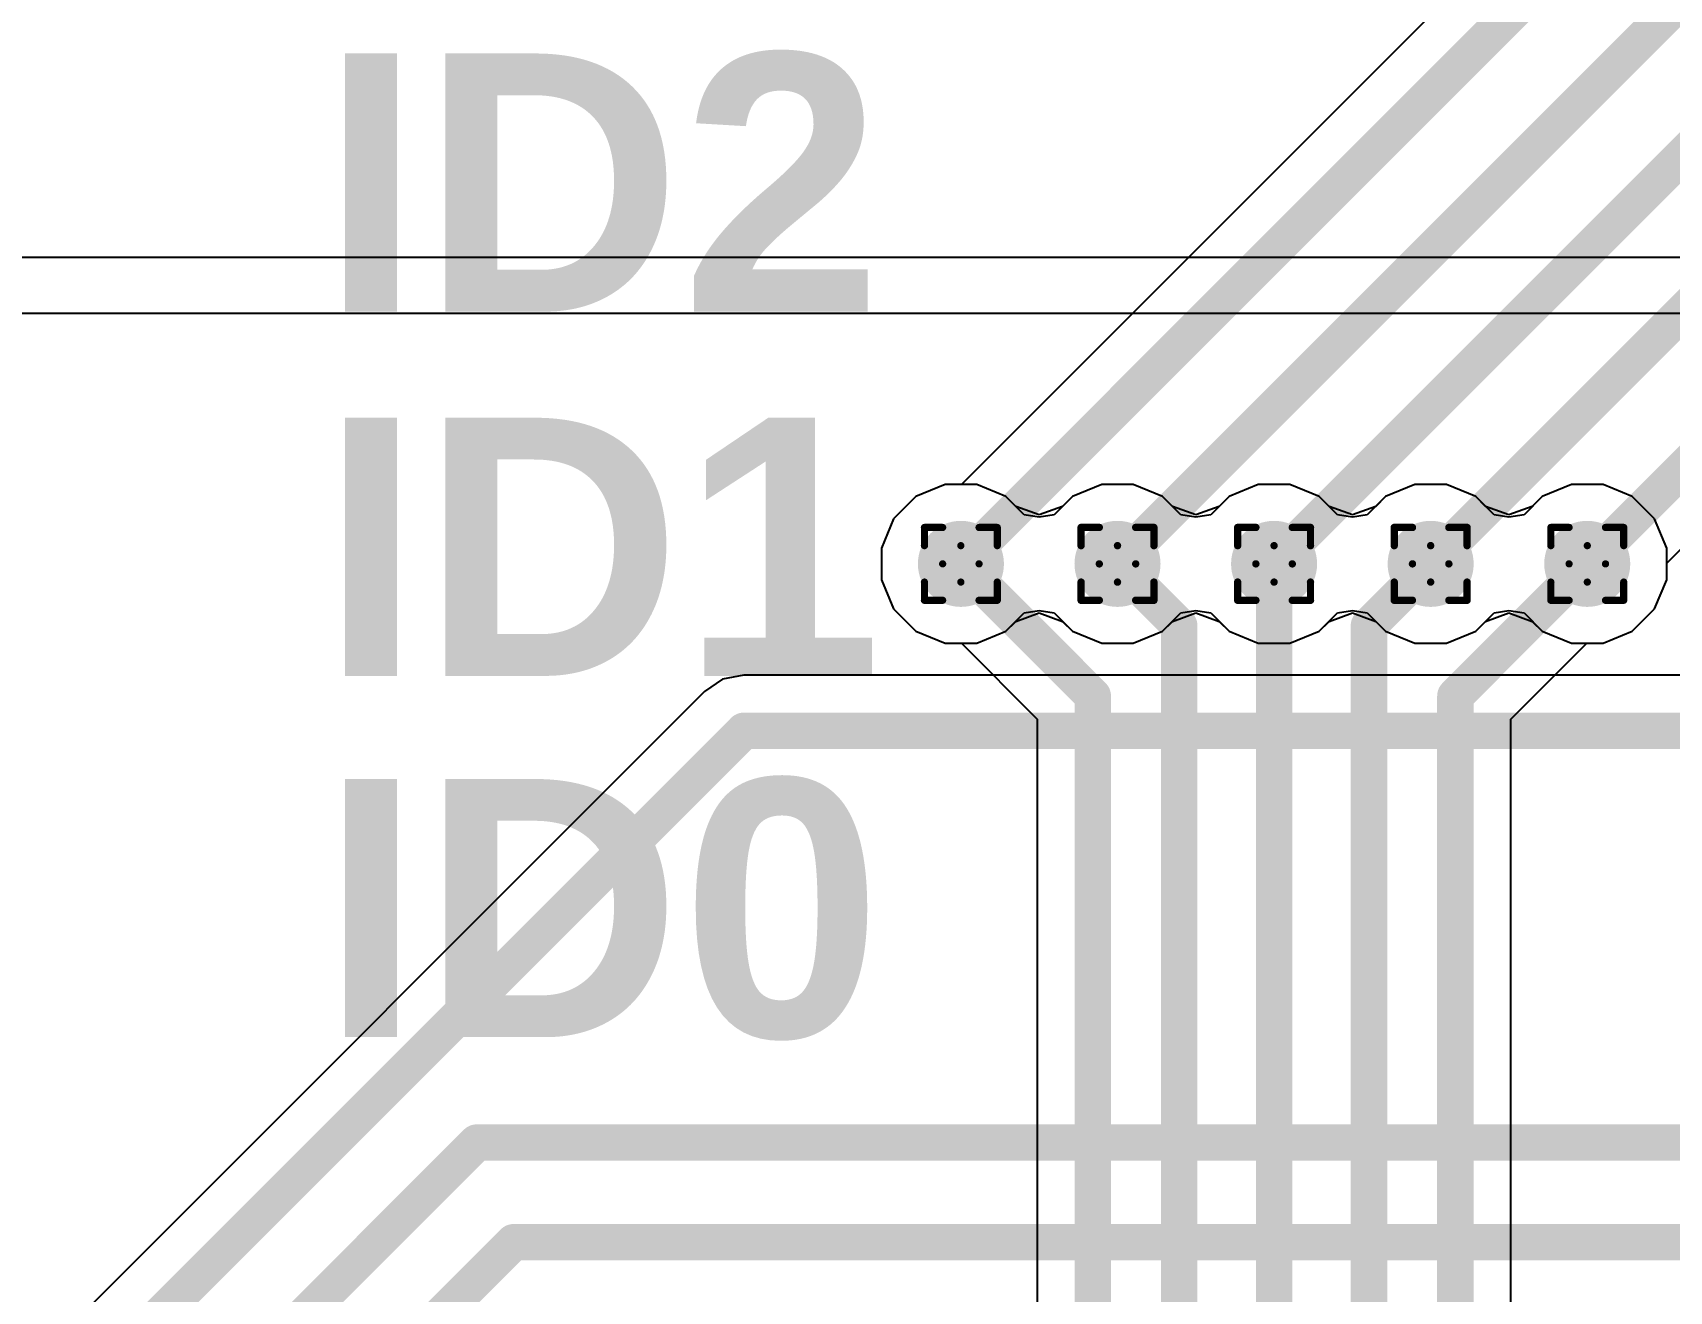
# Model space of a CAD drawing. Header units: inches. Extents: x -11 to 5379, y 0 to 5429.
# Drawn here: x 116.88 to 128.29, y 75.9 to 84.68 of the extents above; entities that cross this region are included whole.
import ezdxf

# ---------------------------------------------------------------- set-up
doc = ezdxf.new("R2010")
doc.units = ezdxf.units.IN
for name, color, linetype in [('Bottom Layer', 5, 'Continuous'), ('Drill Drawing', 1, 'Continuous'), ('GND', 16, 'Continuous'), ('PWR', 76, 'Continuous'), ('Top Layer', 1, 'Continuous'), ('Top Overlay', 2, 'Continuous'), ('Via Holes', 16, 'Continuous')]:
    doc.layers.add(name, color=color, linetype=linetype)
doc.styles.add('Arial_Bold', font='', dxfattribs={"height": 0.2})
doc.styles.get('Arial_Bold').set_extended_font_data('Arial', bold=True)

msp = doc.modelspace()

# ---------------------------------------------------------------- hatches: boundary and pattern name
at = {"layer": 'Bottom Layer'}
h = msp.add_hatch(color=5, dxfattribs=at)
edge = h.paths.add_edge_path()
edge.add_arc((123.35, 80.973), 0.3, 0, 360)
h = msp.add_hatch(color=5, dxfattribs=at)
edge = h.paths.add_edge_path()
edge.add_arc((124.442, 80.973), 0.3, 0, 360)
h = msp.add_hatch(color=5, dxfattribs=at)
edge = h.paths.add_edge_path()
edge.add_arc((125.534, 80.973), 0.3, 0, 360)
h = msp.add_hatch(color=5, dxfattribs=at)
edge = h.paths.add_edge_path()
edge.add_arc((126.626, 80.973), 0.3, 0, 360)
h = msp.add_hatch(color=5, dxfattribs=at)
edge = h.paths.add_edge_path()
edge.add_arc((127.718, 80.973), 0.3, 0, 360)
at = {"layer": 'GND'}
h = msp.add_hatch(color=16, dxfattribs=at)
edge = h.paths.add_edge_path()
edge.add_arc((123.35, 80.973), 0.3, 0, 360)
h = msp.add_hatch(color=16, dxfattribs=at)
edge = h.paths.add_edge_path()
edge.add_arc((124.442, 80.973), 0.3, 0, 360)
h = msp.add_hatch(color=16, dxfattribs=at)
edge = h.paths.add_edge_path()
edge.add_arc((125.534, 80.973), 0.3, 0, 360)
h = msp.add_hatch(color=16, dxfattribs=at)
edge = h.paths.add_edge_path()
edge.add_arc((126.626, 80.973), 0.3, 0, 360)
h = msp.add_hatch(color=16, dxfattribs=at)
edge = h.paths.add_edge_path()
edge.add_arc((127.718, 80.973), 0.3, 0, 360)
at = {"layer": 'PWR'}
h = msp.add_hatch(color=76, dxfattribs=at)
edge = h.paths.add_edge_path()
edge.add_arc((123.35, 80.973), 0.3, 0, 360)
h = msp.add_hatch(color=76, dxfattribs=at)
edge = h.paths.add_edge_path()
edge.add_arc((124.442, 80.973), 0.3, 0, 360)
h = msp.add_hatch(color=76, dxfattribs=at)
edge = h.paths.add_edge_path()
edge.add_arc((125.534, 80.973), 0.3, 0, 360)
h = msp.add_hatch(color=76, dxfattribs=at)
edge = h.paths.add_edge_path()
edge.add_arc((126.626, 80.973), 0.3, 0, 360)
h = msp.add_hatch(color=76, dxfattribs=at)
edge = h.paths.add_edge_path()
edge.add_arc((127.718, 80.973), 0.3, 0, 360)
at = {"layer": 'Top Layer'}
h = msp.add_hatch(color=1, dxfattribs=at)
edge = h.paths.add_edge_path()
edge.add_arc((123.35, 80.973), 0.3, 0, 360)
h = msp.add_hatch(color=1, dxfattribs=at)
edge = h.paths.add_edge_path()
edge.add_arc((124.442, 80.973), 0.3, 0, 360)
h = msp.add_hatch(color=1, dxfattribs=at)
edge = h.paths.add_edge_path()
edge.add_arc((125.534, 80.973), 0.3, 0, 360)
h = msp.add_hatch(color=1, dxfattribs=at)
edge = h.paths.add_edge_path()
edge.add_arc((126.626, 80.973), 0.3, 0, 360)
h = msp.add_hatch(color=1, dxfattribs=at)
edge = h.paths.add_edge_path()
edge.add_arc((127.718, 80.973), 0.3, 0, 360)
at = {"layer": 'Via Holes'}
h = msp.add_hatch(color=7, dxfattribs=at)
edge = h.paths.add_edge_path()
edge.add_arc((123.35, 80.973), 0.15, 0, 360)
h = msp.add_hatch(color=7, dxfattribs=at)
edge = h.paths.add_edge_path()
edge.add_arc((124.442, 80.973), 0.15, 0, 360)
h = msp.add_hatch(color=7, dxfattribs=at)
edge = h.paths.add_edge_path()
edge.add_arc((125.534, 80.973), 0.15, 0, 360)
h = msp.add_hatch(color=7, dxfattribs=at)
edge = h.paths.add_edge_path()
edge.add_arc((126.626, 80.973), 0.15, 0, 360)
h = msp.add_hatch(color=7, dxfattribs=at)
edge = h.paths.add_edge_path()
edge.add_arc((127.718, 80.973), 0.15, 0, 360)

# ---------------------------------------------------------------- linework, layer by layer
at = {"layer": 'Bottom Layer'}
for p, q in [((127.65, 85.822), (123.354, 81.527)), ((128.272, 80.977), (130.193, 82.898)), ((123.239, 81.527), (123.036, 81.442)), ((123.354, 81.527), (123.239, 81.527)), ((123.036, 81.442), (122.88, 81.286)), ((122.88, 81.286), (122.796, 81.083)), ((122.796, 81.083), (122.796, 80.862)), ((128.272, 80.862), (128.272, 80.977)), ((122.796, 80.862), (122.88, 80.659)), ((128.188, 80.659), (128.272, 80.862)), ((122.88, 80.659), (123.036, 80.503)), ((123.663, 80.503), (123.791, 80.631)), ((123.791, 80.631), (123.896, 80.647)), ((123.896, 80.647), (124, 80.631)), ((124, 80.631), (124.128, 80.503)), ((124.756, 80.503), (124.883, 80.631)), ((124.883, 80.631), (124.988, 80.647)), ((124.988, 80.647), (125.092, 80.631)), ((125.092, 80.631), (125.22, 80.503)), ((125.848, 80.503), (125.976, 80.631)), ((125.976, 80.631), (126.08, 80.647)), ((126.08, 80.647), (126.184, 80.631)), ((126.184, 80.631), (126.312, 80.503)), ((126.94, 80.503), (127.068, 80.631)), ((127.068, 80.631), (127.172, 80.647)), ((127.172, 80.647), (127.277, 80.631)), ((127.277, 80.631), (127.404, 80.503)), ((128.032, 80.503), (128.188, 80.659)), ((123.036, 80.503), (123.239, 80.419)), ((123.46, 80.419), (123.663, 80.503)), ((124.128, 80.503), (124.332, 80.419)), ((124.552, 80.419), (124.756, 80.503)), ((125.22, 80.503), (125.424, 80.419)), ((125.644, 80.419), (125.848, 80.503)), ((126.312, 80.503), (126.516, 80.419)), ((126.736, 80.419), (126.94, 80.503)), ((127.404, 80.503), (127.608, 80.419)), ((127.828, 80.419), (128.032, 80.503)), ((123.239, 80.419), (123.46, 80.419)), ((124.332, 80.419), (124.552, 80.419)), ((125.424, 80.419), (125.644, 80.419)), ((126.516, 80.419), (126.736, 80.419)), ((127.608, 80.419), (127.828, 80.419)), ((121.688, 80.168), (121.562, 80.084)), ((121.837, 80.198), (121.688, 80.168)), ((133.884, 80.198), (121.837, 80.198)), ((121.562, 80.084), (115.846, 74.368))]:
    msp.add_line(p, q, dxfattribs=at)
for points in [[(123.35, 80.973, 0.254, 0.254, 0), (127.924, 85.547, 0.254, 0.254, 0)], [(124.442, 80.973, 0.254, 0.254, 0), (128.483, 85.014, 0.254, 0.254, 0)], [(125.534, 80.973, 0.254, 0.254, 0), (128.966, 84.404, 0.254, 0.254, 0)], [(126.626, 80.973, 0.254, 0.254, 0), (129.499, 83.845, 0.254, 0.254, 0)], [(127.718, 80.973, 0.254, 0.254, 0), (130.032, 83.287, 0.254, 0.254, 0)], [(104.843, 62.816, 0.254, 0.254, 0), (121.837, 79.809, 0.254, 0.254, 0)], [(121.837, 79.809, 0.254, 0.254, 0), (145.375, 79.809, 0.254, 0.254, 0)], [(105.499, 62.464, 0.254, 0.254, 0), (119.974, 76.938, 0.254, 0.254, 0)], [(119.974, 76.938, 0.254, 0.254, 0), (140.398, 76.938, 0.254, 0.254, 0)], [(106.129, 62.142, 0.254, 0.254, 0), (120.23, 76.243, 0.254, 0.254, 0)], [(120.23, 76.243, 0.254, 0.254, 0), (140.72, 76.243, 0.254, 0.254, 0)]]:
    msp.add_lwpolyline(points, format="xyseb", dxfattribs=at)
for points in [[(123.286, 80.973, 0.127, 0.127, 1), (123.413, 80.973, 0.127, 0.127, 1)], [(124.378, 80.973, 0.127, 0.127, 1), (124.505, 80.973, 0.127, 0.127, 1)], [(125.47, 80.973, 0.127, 0.127, 1), (125.597, 80.973, 0.127, 0.127, 1)], [(126.563, 80.973, 0.127, 0.127, 1), (126.69, 80.973, 0.127, 0.127, 1)], [(127.655, 80.973, 0.127, 0.127, 1), (127.782, 80.973, 0.127, 0.127, 1)], [(121.773, 79.809, 0.127, 0.127, 1), (121.9, 79.809, 0.127, 0.127, 1)], [(121.773, 79.809, 0.127, 0.127, 1), (121.9, 79.809, 0.127, 0.127, 1)], [(119.91, 76.938, 0.127, 0.127, 1), (120.037, 76.938, 0.127, 0.127, 1)], [(119.91, 76.938, 0.127, 0.127, 1), (120.037, 76.938, 0.127, 0.127, 1)], [(120.167, 76.243, 0.127, 0.127, 1), (120.294, 76.243, 0.127, 0.127, 1)], [(120.167, 76.243, 0.127, 0.127, 1), (120.294, 76.243, 0.127, 0.127, 1)]]:
    msp.add_lwpolyline(points, format="xyseb", close=True, dxfattribs=at)
at = {"layer": 'Drill Drawing'}
for points in [[(123.096, 81.1, 0.0508, 0.0508, 0), (123.096, 81.227, 0.0508, 0.0508, 0)], [(123.096, 81.227, 0.0508, 0.0508, 0), (123.223, 81.227, 0.0508, 0.0508, 0)], [(123.223, 81.227, 0.0508, 0.0508, 0), (123.35, 81.1, 0.0508, 0.0508, 0)], [(123.35, 81.1, 0.0508, 0.0508, 0), (123.477, 81.227, 0.0508, 0.0508, 0)], [(123.477, 81.227, 0.0508, 0.0508, 0), (123.604, 81.227, 0.0508, 0.0508, 0)], [(123.604, 81.1, 0.0508, 0.0508, 0), (123.604, 81.227, 0.0508, 0.0508, 0)], [(124.188, 81.1, 0.0508, 0.0508, 0), (124.188, 81.227, 0.0508, 0.0508, 0)], [(124.188, 81.227, 0.0508, 0.0508, 0), (124.315, 81.227, 0.0508, 0.0508, 0)], [(124.315, 81.227, 0.0508, 0.0508, 0), (124.442, 81.1, 0.0508, 0.0508, 0)], [(124.442, 81.1, 0.0508, 0.0508, 0), (124.569, 81.227, 0.0508, 0.0508, 0)], [(124.569, 81.227, 0.0508, 0.0508, 0), (124.696, 81.227, 0.0508, 0.0508, 0)], [(124.696, 81.1, 0.0508, 0.0508, 0), (124.696, 81.227, 0.0508, 0.0508, 0)], [(125.28, 81.1, 0.0508, 0.0508, 0), (125.28, 81.227, 0.0508, 0.0508, 0)], [(125.28, 81.227, 0.0508, 0.0508, 0), (125.407, 81.227, 0.0508, 0.0508, 0)], [(125.407, 81.227, 0.0508, 0.0508, 0), (125.534, 81.1, 0.0508, 0.0508, 0)], [(125.534, 81.1, 0.0508, 0.0508, 0), (125.661, 81.227, 0.0508, 0.0508, 0)], [(125.661, 81.227, 0.0508, 0.0508, 0), (125.788, 81.227, 0.0508, 0.0508, 0)], [(125.788, 81.1, 0.0508, 0.0508, 0), (125.788, 81.227, 0.0508, 0.0508, 0)], [(126.372, 81.1, 0.0508, 0.0508, 0), (126.372, 81.227, 0.0508, 0.0508, 0)], [(126.372, 81.227, 0.0508, 0.0508, 0), (126.499, 81.227, 0.0508, 0.0508, 0)], [(126.499, 81.227, 0.0508, 0.0508, 0), (126.626, 81.1, 0.0508, 0.0508, 0)], [(126.626, 81.1, 0.0508, 0.0508, 0), (126.753, 81.227, 0.0508, 0.0508, 0)], [(126.753, 81.227, 0.0508, 0.0508, 0), (126.88, 81.227, 0.0508, 0.0508, 0)], [(126.88, 81.1, 0.0508, 0.0508, 0), (126.88, 81.227, 0.0508, 0.0508, 0)], [(127.464, 81.1, 0.0508, 0.0508, 0), (127.464, 81.227, 0.0508, 0.0508, 0)], [(127.464, 81.227, 0.0508, 0.0508, 0), (127.591, 81.227, 0.0508, 0.0508, 0)], [(127.591, 81.227, 0.0508, 0.0508, 0), (127.718, 81.1, 0.0508, 0.0508, 0)], [(127.718, 81.1, 0.0508, 0.0508, 0), (127.845, 81.227, 0.0508, 0.0508, 0)], [(127.845, 81.227, 0.0508, 0.0508, 0), (127.972, 81.227, 0.0508, 0.0508, 0)], [(127.972, 81.1, 0.0508, 0.0508, 0), (127.972, 81.227, 0.0508, 0.0508, 0)], [(123.096, 81.1, 0.0508, 0.0508, 0), (123.223, 80.973, 0.0508, 0.0508, 0)], [(123.477, 80.973, 0.0508, 0.0508, 0), (123.604, 81.1, 0.0508, 0.0508, 0)], [(124.188, 81.1, 0.0508, 0.0508, 0), (124.315, 80.973, 0.0508, 0.0508, 0)], [(124.569, 80.973, 0.0508, 0.0508, 0), (124.696, 81.1, 0.0508, 0.0508, 0)], [(125.28, 81.1, 0.0508, 0.0508, 0), (125.407, 80.973, 0.0508, 0.0508, 0)], [(125.661, 80.973, 0.0508, 0.0508, 0), (125.788, 81.1, 0.0508, 0.0508, 0)], [(126.372, 81.1, 0.0508, 0.0508, 0), (126.499, 80.973, 0.0508, 0.0508, 0)], [(126.753, 80.973, 0.0508, 0.0508, 0), (126.88, 81.1, 0.0508, 0.0508, 0)], [(127.464, 81.1, 0.0508, 0.0508, 0), (127.591, 80.973, 0.0508, 0.0508, 0)], [(127.845, 80.973, 0.0508, 0.0508, 0), (127.972, 81.1, 0.0508, 0.0508, 0)], [(123.096, 80.846, 0.0508, 0.0508, 0), (123.223, 80.973, 0.0508, 0.0508, 0)], [(123.477, 80.973, 0.0508, 0.0508, 0), (123.604, 80.846, 0.0508, 0.0508, 0)], [(124.188, 80.846, 0.0508, 0.0508, 0), (124.315, 80.973, 0.0508, 0.0508, 0)], [(124.569, 80.973, 0.0508, 0.0508, 0), (124.696, 80.846, 0.0508, 0.0508, 0)], [(125.28, 80.846, 0.0508, 0.0508, 0), (125.407, 80.973, 0.0508, 0.0508, 0)], [(125.661, 80.973, 0.0508, 0.0508, 0), (125.788, 80.846, 0.0508, 0.0508, 0)], [(126.372, 80.846, 0.0508, 0.0508, 0), (126.499, 80.973, 0.0508, 0.0508, 0)], [(126.753, 80.973, 0.0508, 0.0508, 0), (126.88, 80.846, 0.0508, 0.0508, 0)], [(127.464, 80.846, 0.0508, 0.0508, 0), (127.591, 80.973, 0.0508, 0.0508, 0)], [(127.845, 80.973, 0.0508, 0.0508, 0), (127.972, 80.846, 0.0508, 0.0508, 0)], [(123.096, 80.719, 0.0508, 0.0508, 0), (123.096, 80.846, 0.0508, 0.0508, 0)], [(123.223, 80.719, 0.0508, 0.0508, 0), (123.35, 80.846, 0.0508, 0.0508, 0)], [(123.35, 80.846, 0.0508, 0.0508, 0), (123.477, 80.719, 0.0508, 0.0508, 0)], [(123.604, 80.719, 0.0508, 0.0508, 0), (123.604, 80.846, 0.0508, 0.0508, 0)], [(124.188, 80.719, 0.0508, 0.0508, 0), (124.188, 80.846, 0.0508, 0.0508, 0)], [(124.315, 80.719, 0.0508, 0.0508, 0), (124.442, 80.846, 0.0508, 0.0508, 0)], [(124.442, 80.846, 0.0508, 0.0508, 0), (124.569, 80.719, 0.0508, 0.0508, 0)], [(124.696, 80.719, 0.0508, 0.0508, 0), (124.696, 80.846, 0.0508, 0.0508, 0)], [(125.28, 80.719, 0.0508, 0.0508, 0), (125.28, 80.846, 0.0508, 0.0508, 0)], [(125.407, 80.719, 0.0508, 0.0508, 0), (125.534, 80.846, 0.0508, 0.0508, 0)], [(125.534, 80.846, 0.0508, 0.0508, 0), (125.661, 80.719, 0.0508, 0.0508, 0)], [(125.788, 80.719, 0.0508, 0.0508, 0), (125.788, 80.846, 0.0508, 0.0508, 0)], [(126.372, 80.719, 0.0508, 0.0508, 0), (126.372, 80.846, 0.0508, 0.0508, 0)], [(126.499, 80.719, 0.0508, 0.0508, 0), (126.626, 80.846, 0.0508, 0.0508, 0)], [(126.626, 80.846, 0.0508, 0.0508, 0), (126.753, 80.719, 0.0508, 0.0508, 0)], [(126.88, 80.719, 0.0508, 0.0508, 0), (126.88, 80.846, 0.0508, 0.0508, 0)], [(127.464, 80.719, 0.0508, 0.0508, 0), (127.464, 80.846, 0.0508, 0.0508, 0)], [(127.591, 80.719, 0.0508, 0.0508, 0), (127.718, 80.846, 0.0508, 0.0508, 0)], [(127.718, 80.846, 0.0508, 0.0508, 0), (127.845, 80.719, 0.0508, 0.0508, 0)], [(127.972, 80.719, 0.0508, 0.0508, 0), (127.972, 80.846, 0.0508, 0.0508, 0)], [(123.096, 80.719, 0.0508, 0.0508, 0), (123.223, 80.719, 0.0508, 0.0508, 0)], [(123.477, 80.719, 0.0508, 0.0508, 0), (123.604, 80.719, 0.0508, 0.0508, 0)], [(124.188, 80.719, 0.0508, 0.0508, 0), (124.315, 80.719, 0.0508, 0.0508, 0)], [(124.569, 80.719, 0.0508, 0.0508, 0), (124.696, 80.719, 0.0508, 0.0508, 0)], [(125.28, 80.719, 0.0508, 0.0508, 0), (125.407, 80.719, 0.0508, 0.0508, 0)], [(125.661, 80.719, 0.0508, 0.0508, 0), (125.788, 80.719, 0.0508, 0.0508, 0)], [(126.372, 80.719, 0.0508, 0.0508, 0), (126.499, 80.719, 0.0508, 0.0508, 0)], [(126.753, 80.719, 0.0508, 0.0508, 0), (126.88, 80.719, 0.0508, 0.0508, 0)], [(127.464, 80.719, 0.0508, 0.0508, 0), (127.591, 80.719, 0.0508, 0.0508, 0)], [(127.845, 80.719, 0.0508, 0.0508, 0), (127.972, 80.719, 0.0508, 0.0508, 0)]]:
    msp.add_lwpolyline(points, format="xyseb", dxfattribs=at)
for points in [[(123.083, 81.227, 0.0254, 0.0254, 1), (123.108, 81.227, 0.0254, 0.0254, 1)], [(123.083, 81.227, 0.0254, 0.0254, 1), (123.108, 81.227, 0.0254, 0.0254, 1)], [(123.21, 81.227, 0.0254, 0.0254, 1), (123.235, 81.227, 0.0254, 0.0254, 1)], [(123.21, 81.227, 0.0254, 0.0254, 1), (123.235, 81.227, 0.0254, 0.0254, 1)], [(123.464, 81.227, 0.0254, 0.0254, 1), (123.489, 81.227, 0.0254, 0.0254, 1)], [(123.464, 81.227, 0.0254, 0.0254, 1), (123.489, 81.227, 0.0254, 0.0254, 1)], [(123.591, 81.227, 0.0254, 0.0254, 1), (123.616, 81.227, 0.0254, 0.0254, 1)], [(123.591, 81.227, 0.0254, 0.0254, 1), (123.616, 81.227, 0.0254, 0.0254, 1)], [(124.175, 81.227, 0.0254, 0.0254, 1), (124.201, 81.227, 0.0254, 0.0254, 1)], [(124.175, 81.227, 0.0254, 0.0254, 1), (124.201, 81.227, 0.0254, 0.0254, 1)], [(124.302, 81.227, 0.0254, 0.0254, 1), (124.328, 81.227, 0.0254, 0.0254, 1)], [(124.302, 81.227, 0.0254, 0.0254, 1), (124.328, 81.227, 0.0254, 0.0254, 1)], [(124.556, 81.227, 0.0254, 0.0254, 1), (124.582, 81.227, 0.0254, 0.0254, 1)], [(124.556, 81.227, 0.0254, 0.0254, 1), (124.582, 81.227, 0.0254, 0.0254, 1)], [(124.683, 81.227, 0.0254, 0.0254, 1), (124.709, 81.227, 0.0254, 0.0254, 1)], [(124.683, 81.227, 0.0254, 0.0254, 1), (124.709, 81.227, 0.0254, 0.0254, 1)], [(125.267, 81.227, 0.0254, 0.0254, 1), (125.293, 81.227, 0.0254, 0.0254, 1)], [(125.267, 81.227, 0.0254, 0.0254, 1), (125.293, 81.227, 0.0254, 0.0254, 1)], [(125.394, 81.227, 0.0254, 0.0254, 1), (125.42, 81.227, 0.0254, 0.0254, 1)], [(125.394, 81.227, 0.0254, 0.0254, 1), (125.42, 81.227, 0.0254, 0.0254, 1)], [(125.648, 81.227, 0.0254, 0.0254, 1), (125.674, 81.227, 0.0254, 0.0254, 1)], [(125.648, 81.227, 0.0254, 0.0254, 1), (125.674, 81.227, 0.0254, 0.0254, 1)], [(125.775, 81.227, 0.0254, 0.0254, 1), (125.801, 81.227, 0.0254, 0.0254, 1)], [(125.775, 81.227, 0.0254, 0.0254, 1), (125.801, 81.227, 0.0254, 0.0254, 1)], [(126.359, 81.227, 0.0254, 0.0254, 1), (126.385, 81.227, 0.0254, 0.0254, 1)], [(126.359, 81.227, 0.0254, 0.0254, 1), (126.385, 81.227, 0.0254, 0.0254, 1)], [(126.486, 81.227, 0.0254, 0.0254, 1), (126.512, 81.227, 0.0254, 0.0254, 1)], [(126.486, 81.227, 0.0254, 0.0254, 1), (126.512, 81.227, 0.0254, 0.0254, 1)], [(126.74, 81.227, 0.0254, 0.0254, 1), (126.766, 81.227, 0.0254, 0.0254, 1)], [(126.74, 81.227, 0.0254, 0.0254, 1), (126.766, 81.227, 0.0254, 0.0254, 1)], [(126.867, 81.227, 0.0254, 0.0254, 1), (126.893, 81.227, 0.0254, 0.0254, 1)], [(126.867, 81.227, 0.0254, 0.0254, 1), (126.893, 81.227, 0.0254, 0.0254, 1)], [(127.452, 81.227, 0.0254, 0.0254, 1), (127.477, 81.227, 0.0254, 0.0254, 1)], [(127.452, 81.227, 0.0254, 0.0254, 1), (127.477, 81.227, 0.0254, 0.0254, 1)], [(127.579, 81.227, 0.0254, 0.0254, 1), (127.604, 81.227, 0.0254, 0.0254, 1)], [(127.579, 81.227, 0.0254, 0.0254, 1), (127.604, 81.227, 0.0254, 0.0254, 1)], [(127.833, 81.227, 0.0254, 0.0254, 1), (127.858, 81.227, 0.0254, 0.0254, 1)], [(127.833, 81.227, 0.0254, 0.0254, 1), (127.858, 81.227, 0.0254, 0.0254, 1)], [(127.96, 81.227, 0.0254, 0.0254, 1), (127.985, 81.227, 0.0254, 0.0254, 1)], [(127.96, 81.227, 0.0254, 0.0254, 1), (127.985, 81.227, 0.0254, 0.0254, 1)], [(123.083, 81.1, 0.0254, 0.0254, 1), (123.108, 81.1, 0.0254, 0.0254, 1)], [(123.083, 81.1, 0.0254, 0.0254, 1), (123.108, 81.1, 0.0254, 0.0254, 1)], [(123.337, 81.1, 0.0254, 0.0254, 1), (123.362, 81.1, 0.0254, 0.0254, 1)], [(123.337, 81.1, 0.0254, 0.0254, 1), (123.362, 81.1, 0.0254, 0.0254, 1)], [(123.591, 81.1, 0.0254, 0.0254, 1), (123.616, 81.1, 0.0254, 0.0254, 1)], [(123.591, 81.1, 0.0254, 0.0254, 1), (123.616, 81.1, 0.0254, 0.0254, 1)], [(124.175, 81.1, 0.0254, 0.0254, 1), (124.201, 81.1, 0.0254, 0.0254, 1)], [(124.175, 81.1, 0.0254, 0.0254, 1), (124.201, 81.1, 0.0254, 0.0254, 1)], [(124.429, 81.1, 0.0254, 0.0254, 1), (124.455, 81.1, 0.0254, 0.0254, 1)], [(124.429, 81.1, 0.0254, 0.0254, 1), (124.455, 81.1, 0.0254, 0.0254, 1)], [(124.683, 81.1, 0.0254, 0.0254, 1), (124.709, 81.1, 0.0254, 0.0254, 1)], [(124.683, 81.1, 0.0254, 0.0254, 1), (124.709, 81.1, 0.0254, 0.0254, 1)], [(125.267, 81.1, 0.0254, 0.0254, 1), (125.293, 81.1, 0.0254, 0.0254, 1)], [(125.267, 81.1, 0.0254, 0.0254, 1), (125.293, 81.1, 0.0254, 0.0254, 1)], [(125.521, 81.1, 0.0254, 0.0254, 1), (125.547, 81.1, 0.0254, 0.0254, 1)], [(125.521, 81.1, 0.0254, 0.0254, 1), (125.547, 81.1, 0.0254, 0.0254, 1)], [(125.775, 81.1, 0.0254, 0.0254, 1), (125.801, 81.1, 0.0254, 0.0254, 1)], [(125.775, 81.1, 0.0254, 0.0254, 1), (125.801, 81.1, 0.0254, 0.0254, 1)], [(126.359, 81.1, 0.0254, 0.0254, 1), (126.385, 81.1, 0.0254, 0.0254, 1)], [(126.359, 81.1, 0.0254, 0.0254, 1), (126.385, 81.1, 0.0254, 0.0254, 1)], [(126.613, 81.1, 0.0254, 0.0254, 1), (126.639, 81.1, 0.0254, 0.0254, 1)], [(126.613, 81.1, 0.0254, 0.0254, 1), (126.639, 81.1, 0.0254, 0.0254, 1)], [(126.867, 81.1, 0.0254, 0.0254, 1), (126.893, 81.1, 0.0254, 0.0254, 1)], [(126.867, 81.1, 0.0254, 0.0254, 1), (126.893, 81.1, 0.0254, 0.0254, 1)], [(127.452, 81.1, 0.0254, 0.0254, 1), (127.477, 81.1, 0.0254, 0.0254, 1)], [(127.452, 81.1, 0.0254, 0.0254, 1), (127.477, 81.1, 0.0254, 0.0254, 1)], [(127.706, 81.1, 0.0254, 0.0254, 1), (127.731, 81.1, 0.0254, 0.0254, 1)], [(127.706, 81.1, 0.0254, 0.0254, 1), (127.731, 81.1, 0.0254, 0.0254, 1)], [(127.96, 81.1, 0.0254, 0.0254, 1), (127.985, 81.1, 0.0254, 0.0254, 1)], [(127.96, 81.1, 0.0254, 0.0254, 1), (127.985, 81.1, 0.0254, 0.0254, 1)], [(123.21, 80.973, 0.0254, 0.0254, 1), (123.235, 80.973, 0.0254, 0.0254, 1)], [(123.21, 80.973, 0.0254, 0.0254, 1), (123.235, 80.973, 0.0254, 0.0254, 1)], [(123.464, 80.973, 0.0254, 0.0254, 1), (123.489, 80.973, 0.0254, 0.0254, 1)], [(123.464, 80.973, 0.0254, 0.0254, 1), (123.489, 80.973, 0.0254, 0.0254, 1)], [(124.302, 80.973, 0.0254, 0.0254, 1), (124.328, 80.973, 0.0254, 0.0254, 1)], [(124.302, 80.973, 0.0254, 0.0254, 1), (124.328, 80.973, 0.0254, 0.0254, 1)], [(124.556, 80.973, 0.0254, 0.0254, 1), (124.582, 80.973, 0.0254, 0.0254, 1)], [(124.556, 80.973, 0.0254, 0.0254, 1), (124.582, 80.973, 0.0254, 0.0254, 1)], [(125.394, 80.973, 0.0254, 0.0254, 1), (125.42, 80.973, 0.0254, 0.0254, 1)], [(125.394, 80.973, 0.0254, 0.0254, 1), (125.42, 80.973, 0.0254, 0.0254, 1)], [(125.648, 80.973, 0.0254, 0.0254, 1), (125.674, 80.973, 0.0254, 0.0254, 1)], [(125.648, 80.973, 0.0254, 0.0254, 1), (125.674, 80.973, 0.0254, 0.0254, 1)], [(126.486, 80.973, 0.0254, 0.0254, 1), (126.512, 80.973, 0.0254, 0.0254, 1)], [(126.486, 80.973, 0.0254, 0.0254, 1), (126.512, 80.973, 0.0254, 0.0254, 1)], [(126.74, 80.973, 0.0254, 0.0254, 1), (126.766, 80.973, 0.0254, 0.0254, 1)], [(126.74, 80.973, 0.0254, 0.0254, 1), (126.766, 80.973, 0.0254, 0.0254, 1)], [(127.579, 80.973, 0.0254, 0.0254, 1), (127.604, 80.973, 0.0254, 0.0254, 1)], [(127.579, 80.973, 0.0254, 0.0254, 1), (127.604, 80.973, 0.0254, 0.0254, 1)], [(127.833, 80.973, 0.0254, 0.0254, 1), (127.858, 80.973, 0.0254, 0.0254, 1)], [(127.833, 80.973, 0.0254, 0.0254, 1), (127.858, 80.973, 0.0254, 0.0254, 1)], [(123.083, 80.846, 0.0254, 0.0254, 1), (123.108, 80.846, 0.0254, 0.0254, 1)], [(123.083, 80.846, 0.0254, 0.0254, 1), (123.108, 80.846, 0.0254, 0.0254, 1)], [(123.337, 80.846, 0.0254, 0.0254, 1), (123.362, 80.846, 0.0254, 0.0254, 1)], [(123.337, 80.846, 0.0254, 0.0254, 1), (123.362, 80.846, 0.0254, 0.0254, 1)], [(123.591, 80.846, 0.0254, 0.0254, 1), (123.616, 80.846, 0.0254, 0.0254, 1)], [(123.591, 80.846, 0.0254, 0.0254, 1), (123.616, 80.846, 0.0254, 0.0254, 1)], [(124.175, 80.846, 0.0254, 0.0254, 1), (124.201, 80.846, 0.0254, 0.0254, 1)], [(124.175, 80.846, 0.0254, 0.0254, 1), (124.201, 80.846, 0.0254, 0.0254, 1)], [(124.429, 80.846, 0.0254, 0.0254, 1), (124.455, 80.846, 0.0254, 0.0254, 1)], [(124.429, 80.846, 0.0254, 0.0254, 1), (124.455, 80.846, 0.0254, 0.0254, 1)], [(124.683, 80.846, 0.0254, 0.0254, 1), (124.709, 80.846, 0.0254, 0.0254, 1)], [(124.683, 80.846, 0.0254, 0.0254, 1), (124.709, 80.846, 0.0254, 0.0254, 1)], [(125.267, 80.846, 0.0254, 0.0254, 1), (125.293, 80.846, 0.0254, 0.0254, 1)], [(125.267, 80.846, 0.0254, 0.0254, 1), (125.293, 80.846, 0.0254, 0.0254, 1)], [(125.521, 80.846, 0.0254, 0.0254, 1), (125.547, 80.846, 0.0254, 0.0254, 1)], [(125.521, 80.846, 0.0254, 0.0254, 1), (125.547, 80.846, 0.0254, 0.0254, 1)], [(125.775, 80.846, 0.0254, 0.0254, 1), (125.801, 80.846, 0.0254, 0.0254, 1)], [(125.775, 80.846, 0.0254, 0.0254, 1), (125.801, 80.846, 0.0254, 0.0254, 1)], [(126.359, 80.846, 0.0254, 0.0254, 1), (126.385, 80.846, 0.0254, 0.0254, 1)], [(126.359, 80.846, 0.0254, 0.0254, 1), (126.385, 80.846, 0.0254, 0.0254, 1)], [(126.613, 80.846, 0.0254, 0.0254, 1), (126.639, 80.846, 0.0254, 0.0254, 1)], [(126.613, 80.846, 0.0254, 0.0254, 1), (126.639, 80.846, 0.0254, 0.0254, 1)], [(126.867, 80.846, 0.0254, 0.0254, 1), (126.893, 80.846, 0.0254, 0.0254, 1)], [(126.867, 80.846, 0.0254, 0.0254, 1), (126.893, 80.846, 0.0254, 0.0254, 1)], [(127.452, 80.846, 0.0254, 0.0254, 1), (127.477, 80.846, 0.0254, 0.0254, 1)], [(127.452, 80.846, 0.0254, 0.0254, 1), (127.477, 80.846, 0.0254, 0.0254, 1)], [(127.706, 80.846, 0.0254, 0.0254, 1), (127.731, 80.846, 0.0254, 0.0254, 1)], [(127.706, 80.846, 0.0254, 0.0254, 1), (127.731, 80.846, 0.0254, 0.0254, 1)], [(127.96, 80.846, 0.0254, 0.0254, 1), (127.985, 80.846, 0.0254, 0.0254, 1)], [(127.96, 80.846, 0.0254, 0.0254, 1), (127.985, 80.846, 0.0254, 0.0254, 1)], [(123.083, 80.719, 0.0254, 0.0254, 1), (123.108, 80.719, 0.0254, 0.0254, 1)], [(123.083, 80.719, 0.0254, 0.0254, 1), (123.108, 80.719, 0.0254, 0.0254, 1)], [(123.21, 80.719, 0.0254, 0.0254, 1), (123.235, 80.719, 0.0254, 0.0254, 1)], [(123.21, 80.719, 0.0254, 0.0254, 1), (123.235, 80.719, 0.0254, 0.0254, 1)], [(123.464, 80.719, 0.0254, 0.0254, 1), (123.489, 80.719, 0.0254, 0.0254, 1)], [(123.464, 80.719, 0.0254, 0.0254, 1), (123.489, 80.719, 0.0254, 0.0254, 1)], [(123.591, 80.719, 0.0254, 0.0254, 1), (123.616, 80.719, 0.0254, 0.0254, 1)], [(123.591, 80.719, 0.0254, 0.0254, 1), (123.616, 80.719, 0.0254, 0.0254, 1)], [(124.175, 80.719, 0.0254, 0.0254, 1), (124.201, 80.719, 0.0254, 0.0254, 1)], [(124.175, 80.719, 0.0254, 0.0254, 1), (124.201, 80.719, 0.0254, 0.0254, 1)], [(124.302, 80.719, 0.0254, 0.0254, 1), (124.328, 80.719, 0.0254, 0.0254, 1)], [(124.302, 80.719, 0.0254, 0.0254, 1), (124.328, 80.719, 0.0254, 0.0254, 1)], [(124.556, 80.719, 0.0254, 0.0254, 1), (124.582, 80.719, 0.0254, 0.0254, 1)], [(124.556, 80.719, 0.0254, 0.0254, 1), (124.582, 80.719, 0.0254, 0.0254, 1)], [(124.683, 80.719, 0.0254, 0.0254, 1), (124.709, 80.719, 0.0254, 0.0254, 1)], [(124.683, 80.719, 0.0254, 0.0254, 1), (124.709, 80.719, 0.0254, 0.0254, 1)], [(125.267, 80.719, 0.0254, 0.0254, 1), (125.293, 80.719, 0.0254, 0.0254, 1)], [(125.267, 80.719, 0.0254, 0.0254, 1), (125.293, 80.719, 0.0254, 0.0254, 1)], [(125.394, 80.719, 0.0254, 0.0254, 1), (125.42, 80.719, 0.0254, 0.0254, 1)], [(125.394, 80.719, 0.0254, 0.0254, 1), (125.42, 80.719, 0.0254, 0.0254, 1)], [(125.648, 80.719, 0.0254, 0.0254, 1), (125.674, 80.719, 0.0254, 0.0254, 1)], [(125.648, 80.719, 0.0254, 0.0254, 1), (125.674, 80.719, 0.0254, 0.0254, 1)], [(125.775, 80.719, 0.0254, 0.0254, 1), (125.801, 80.719, 0.0254, 0.0254, 1)], [(125.775, 80.719, 0.0254, 0.0254, 1), (125.801, 80.719, 0.0254, 0.0254, 1)], [(126.359, 80.719, 0.0254, 0.0254, 1), (126.385, 80.719, 0.0254, 0.0254, 1)], [(126.359, 80.719, 0.0254, 0.0254, 1), (126.385, 80.719, 0.0254, 0.0254, 1)], [(126.486, 80.719, 0.0254, 0.0254, 1), (126.512, 80.719, 0.0254, 0.0254, 1)], [(126.486, 80.719, 0.0254, 0.0254, 1), (126.512, 80.719, 0.0254, 0.0254, 1)], [(126.74, 80.719, 0.0254, 0.0254, 1), (126.766, 80.719, 0.0254, 0.0254, 1)], [(126.74, 80.719, 0.0254, 0.0254, 1), (126.766, 80.719, 0.0254, 0.0254, 1)], [(126.867, 80.719, 0.0254, 0.0254, 1), (126.893, 80.719, 0.0254, 0.0254, 1)], [(126.867, 80.719, 0.0254, 0.0254, 1), (126.893, 80.719, 0.0254, 0.0254, 1)], [(127.452, 80.719, 0.0254, 0.0254, 1), (127.477, 80.719, 0.0254, 0.0254, 1)], [(127.452, 80.719, 0.0254, 0.0254, 1), (127.477, 80.719, 0.0254, 0.0254, 1)], [(127.579, 80.719, 0.0254, 0.0254, 1), (127.604, 80.719, 0.0254, 0.0254, 1)], [(127.579, 80.719, 0.0254, 0.0254, 1), (127.604, 80.719, 0.0254, 0.0254, 1)], [(127.833, 80.719, 0.0254, 0.0254, 1), (127.858, 80.719, 0.0254, 0.0254, 1)], [(127.833, 80.719, 0.0254, 0.0254, 1), (127.858, 80.719, 0.0254, 0.0254, 1)], [(127.96, 80.719, 0.0254, 0.0254, 1), (127.985, 80.719, 0.0254, 0.0254, 1)], [(127.96, 80.719, 0.0254, 0.0254, 1), (127.985, 80.719, 0.0254, 0.0254, 1)]]:
    msp.add_lwpolyline(points, format="xyseb", close=True, dxfattribs=at)
at = {"layer": 'GND'}
for p, q in [((123.239, 81.527), (123.036, 81.442)), ((123.46, 81.527), (123.239, 81.527)), ((123.663, 81.442), (123.46, 81.527)), ((124.332, 81.527), (124.128, 81.442)), ((124.552, 81.527), (124.332, 81.527)), ((124.756, 81.442), (124.552, 81.527)), ((125.424, 81.527), (125.22, 81.442)), ((125.644, 81.527), (125.424, 81.527)), ((125.848, 81.442), (125.644, 81.527)), ((126.516, 81.527), (126.312, 81.442)), ((126.736, 81.527), (126.516, 81.527)), ((126.94, 81.442), (126.736, 81.527)), ((127.608, 81.527), (127.404, 81.442)), ((127.828, 81.527), (127.608, 81.527)), ((128.032, 81.442), (127.828, 81.527)), ((123.036, 81.442), (122.88, 81.286)), ((123.733, 81.373), (123.663, 81.442)), ((124.128, 81.442), (124.058, 81.373)), ((124.825, 81.373), (124.756, 81.442)), ((125.22, 81.442), (125.151, 81.373)), ((125.917, 81.373), (125.848, 81.442)), ((126.312, 81.442), (126.243, 81.373)), ((127.009, 81.373), (126.94, 81.442)), ((127.404, 81.442), (127.335, 81.373)), ((128.188, 81.286), (128.032, 81.442)), ((122.88, 81.286), (122.796, 81.083)), ((123.896, 81.314), (123.733, 81.373)), ((124.058, 81.373), (123.896, 81.314)), ((124.988, 81.314), (124.825, 81.373)), ((125.151, 81.373), (124.988, 81.314)), ((126.08, 81.314), (125.917, 81.373)), ((126.243, 81.373), (126.08, 81.314)), ((127.172, 81.314), (127.009, 81.373)), ((127.335, 81.373), (127.172, 81.314)), ((128.272, 81.083), (128.188, 81.286)), ((122.796, 81.083), (122.796, 80.862)), ((128.272, 80.862), (128.272, 81.083)), ((122.796, 80.862), (122.88, 80.659)), ((128.188, 80.659), (128.272, 80.862)), ((122.88, 80.659), (123.036, 80.503)), ((123.733, 80.572), (123.896, 80.631)), ((123.896, 80.631), (124.058, 80.572)), ((124.825, 80.572), (124.988, 80.631)), ((124.988, 80.631), (125.151, 80.572)), ((125.917, 80.572), (126.08, 80.631)), ((126.08, 80.631), (126.243, 80.572)), ((127.009, 80.572), (127.172, 80.631)), ((127.172, 80.631), (127.335, 80.572)), ((128.032, 80.503), (128.188, 80.659)), ((123.036, 80.503), (123.239, 80.419)), ((123.46, 80.419), (123.663, 80.503)), ((123.663, 80.503), (123.733, 80.572)), ((124.058, 80.572), (124.128, 80.503)), ((124.128, 80.503), (124.332, 80.419)), ((124.552, 80.419), (124.756, 80.503)), ((124.756, 80.503), (124.825, 80.572)), ((125.151, 80.572), (125.22, 80.503)), ((125.22, 80.503), (125.424, 80.419)), ((125.644, 80.419), (125.848, 80.503)), ((125.848, 80.503), (125.917, 80.572)), ((126.243, 80.572), (126.312, 80.503)), ((126.312, 80.503), (126.516, 80.419)), ((126.736, 80.419), (126.94, 80.503)), ((126.94, 80.503), (127.009, 80.572)), ((127.335, 80.572), (127.404, 80.503)), ((127.404, 80.503), (127.608, 80.419)), ((127.828, 80.419), (128.032, 80.503)), ((123.239, 80.419), (123.46, 80.419)), ((124.332, 80.419), (124.552, 80.419)), ((125.424, 80.419), (125.644, 80.419)), ((126.516, 80.419), (126.736, 80.419)), ((127.608, 80.419), (127.828, 80.419))]:
    msp.add_line(p, q, dxfattribs=at)
at = {"layer": 'PWR'}
for p, q in [((188.132, 83.109), (96.804, 83.109)), ((96.947, 82.72), (186.514, 82.72)), ((123.239, 81.527), (123.036, 81.442)), ((123.46, 81.527), (123.239, 81.527)), ((123.663, 81.442), (123.46, 81.527)), ((124.332, 81.527), (124.128, 81.442)), ((124.552, 81.527), (124.332, 81.527)), ((124.756, 81.442), (124.552, 81.527)), ((125.424, 81.527), (125.22, 81.442)), ((125.644, 81.527), (125.424, 81.527)), ((125.848, 81.442), (125.644, 81.527)), ((126.516, 81.527), (126.312, 81.442)), ((126.736, 81.527), (126.516, 81.527)), ((126.94, 81.442), (126.736, 81.527)), ((127.608, 81.527), (127.404, 81.442)), ((127.828, 81.527), (127.608, 81.527)), ((128.032, 81.442), (127.828, 81.527)), ((123.036, 81.442), (122.88, 81.286)), ((123.733, 81.373), (123.663, 81.442)), ((124.128, 81.442), (124.058, 81.373)), ((124.825, 81.373), (124.756, 81.442)), ((125.22, 81.442), (125.151, 81.373)), ((125.917, 81.373), (125.848, 81.442)), ((126.312, 81.442), (126.243, 81.373)), ((127.009, 81.373), (126.94, 81.442)), ((127.404, 81.442), (127.335, 81.373)), ((128.188, 81.286), (128.032, 81.442)), ((122.88, 81.286), (122.796, 81.083)), ((123.896, 81.314), (123.733, 81.373)), ((124.058, 81.373), (123.896, 81.314)), ((124.988, 81.314), (124.825, 81.373)), ((125.151, 81.373), (124.988, 81.314)), ((126.08, 81.314), (125.917, 81.373)), ((126.243, 81.373), (126.08, 81.314)), ((127.172, 81.314), (127.009, 81.373)), ((127.335, 81.373), (127.172, 81.314)), ((128.272, 81.083), (128.188, 81.286)), ((122.796, 81.083), (122.796, 80.862)), ((128.272, 80.862), (128.272, 81.083)), ((122.796, 80.862), (122.88, 80.659)), ((128.188, 80.659), (128.272, 80.862)), ((122.88, 80.659), (123.036, 80.503)), ((123.733, 80.572), (123.896, 80.631)), ((123.896, 80.631), (124.058, 80.572)), ((124.825, 80.572), (124.988, 80.631)), ((124.988, 80.631), (125.151, 80.572)), ((125.917, 80.572), (126.08, 80.631)), ((126.08, 80.631), (126.243, 80.572)), ((127.009, 80.572), (127.172, 80.631)), ((127.172, 80.631), (127.335, 80.572)), ((128.032, 80.503), (128.188, 80.659)), ((123.036, 80.503), (123.239, 80.419)), ((123.46, 80.419), (123.663, 80.503)), ((123.663, 80.503), (123.733, 80.572)), ((124.058, 80.572), (124.128, 80.503)), ((124.128, 80.503), (124.332, 80.419)), ((124.552, 80.419), (124.756, 80.503)), ((124.756, 80.503), (124.825, 80.572)), ((125.151, 80.572), (125.22, 80.503)), ((125.22, 80.503), (125.424, 80.419)), ((125.644, 80.419), (125.848, 80.503)), ((125.848, 80.503), (125.917, 80.572)), ((126.243, 80.572), (126.312, 80.503)), ((126.312, 80.503), (126.516, 80.419)), ((126.736, 80.419), (126.94, 80.503)), ((126.94, 80.503), (127.009, 80.572)), ((127.335, 80.572), (127.404, 80.503)), ((127.404, 80.503), (127.608, 80.419)), ((127.828, 80.419), (128.032, 80.503)), ((123.239, 80.419), (123.46, 80.419)), ((124.332, 80.419), (124.552, 80.419)), ((125.424, 80.419), (125.644, 80.419)), ((126.516, 80.419), (126.736, 80.419)), ((127.608, 80.419), (127.828, 80.419))]:
    msp.add_line(p, q, dxfattribs=at)
at = {"layer": 'Top Layer'}
for p, q in [((123.239, 81.527), (123.036, 81.442)), ((123.46, 81.527), (123.239, 81.527)), ((123.663, 81.442), (123.46, 81.527)), ((124.332, 81.527), (124.128, 81.442)), ((124.552, 81.527), (124.332, 81.527)), ((124.756, 81.442), (124.552, 81.527)), ((125.424, 81.527), (125.22, 81.442)), ((125.644, 81.527), (125.424, 81.527)), ((125.848, 81.442), (125.644, 81.527)), ((126.516, 81.527), (126.312, 81.442)), ((126.736, 81.527), (126.516, 81.527)), ((126.94, 81.442), (126.736, 81.527)), ((127.608, 81.527), (127.404, 81.442)), ((127.828, 81.527), (127.608, 81.527)), ((128.032, 81.442), (127.828, 81.527)), ((123.036, 81.442), (122.88, 81.286)), ((123.791, 81.314), (123.663, 81.442)), ((124.128, 81.442), (124, 81.314)), ((124.883, 81.314), (124.756, 81.442)), ((125.22, 81.442), (125.092, 81.314)), ((125.976, 81.314), (125.848, 81.442)), ((126.312, 81.442), (126.184, 81.314)), ((127.068, 81.314), (126.94, 81.442)), ((127.404, 81.442), (127.277, 81.314)), ((128.188, 81.286), (128.032, 81.442)), ((122.88, 81.286), (122.796, 81.083)), ((123.896, 81.298), (123.791, 81.314)), ((124, 81.314), (123.896, 81.298)), ((124.988, 81.298), (124.883, 81.314)), ((125.092, 81.314), (124.988, 81.298)), ((126.08, 81.298), (125.976, 81.314)), ((126.184, 81.314), (126.08, 81.298)), ((127.172, 81.298), (127.068, 81.314)), ((127.277, 81.314), (127.172, 81.298)), ((128.272, 81.083), (128.188, 81.286)), ((122.796, 81.083), (122.796, 80.862)), ((128.272, 80.862), (128.272, 81.083)), ((122.796, 80.862), (122.88, 80.659)), ((128.188, 80.659), (128.272, 80.862)), ((122.88, 80.659), (123.036, 80.503)), ((128.032, 80.503), (128.188, 80.659)), ((123.036, 80.503), (123.239, 80.419)), ((127.828, 80.419), (128.032, 80.503)), ((123.239, 80.419), (123.354, 80.419)), ((123.354, 80.419), (123.881, 79.891)), ((127.186, 79.891), (127.714, 80.419)), ((127.714, 80.419), (127.828, 80.419)), ((123.881, 79.891), (123.881, 67.539)), ((127.186, 68.855), (127.186, 79.891))]:
    msp.add_line(p, q, dxfattribs=at)
for points in [[(123.35, 80.973, 0.254, 0.254, 0), (124.27, 80.052, 0.254, 0.254, 0)], [(124.442, 80.973, 0.254, 0.254, 0), (124.872, 80.542, 0.254, 0.254, 0)], [(125.534, 67.366, 0.254, 0.254, 0), (125.534, 80.973, 0.254, 0.254, 0)], [(126.196, 80.542, 0.254, 0.254, 0), (126.626, 80.973, 0.254, 0.254, 0)], [(126.798, 80.052, 0.254, 0.254, 0), (127.718, 80.973, 0.254, 0.254, 0)], [(124.872, 66.763, 0.254, 0.254, 0), (124.872, 80.542, 0.254, 0.254, 0)], [(126.196, 68.007, 0.254, 0.254, 0), (126.196, 80.542, 0.254, 0.254, 0)], [(124.27, 66.108, 0.254, 0.254, 0), (124.27, 80.052, 0.254, 0.254, 0)], [(126.798, 68.694, 0.254, 0.254, 0), (126.798, 80.052, 0.254, 0.254, 0)]]:
    msp.add_lwpolyline(points, format="xyseb", dxfattribs=at)
for points in [[(123.286, 80.973, 0.127, 0.127, 1), (123.413, 80.973, 0.127, 0.127, 1)], [(124.378, 80.973, 0.127, 0.127, 1), (124.505, 80.973, 0.127, 0.127, 1)], [(125.47, 80.973, 0.127, 0.127, 1), (125.597, 80.973, 0.127, 0.127, 1)], [(126.563, 80.973, 0.127, 0.127, 1), (126.69, 80.973, 0.127, 0.127, 1)], [(127.655, 80.973, 0.127, 0.127, 1), (127.782, 80.973, 0.127, 0.127, 1)], [(124.809, 80.542, 0.127, 0.127, 1), (124.936, 80.542, 0.127, 0.127, 1)], [(124.809, 80.542, 0.127, 0.127, 1), (124.936, 80.542, 0.127, 0.127, 1)], [(126.132, 80.542, 0.127, 0.127, 1), (126.259, 80.542, 0.127, 0.127, 1)], [(126.132, 80.542, 0.127, 0.127, 1), (126.259, 80.542, 0.127, 0.127, 1)], [(124.206, 80.052, 0.127, 0.127, 1), (124.333, 80.052, 0.127, 0.127, 1)], [(124.206, 80.052, 0.127, 0.127, 1), (124.333, 80.052, 0.127, 0.127, 1)], [(126.735, 80.052, 0.127, 0.127, 1), (126.862, 80.052, 0.127, 0.127, 1)], [(126.735, 80.052, 0.127, 0.127, 1), (126.862, 80.052, 0.127, 0.127, 1)]]:
    msp.add_lwpolyline(points, format="xyseb", close=True, dxfattribs=at)

# ---------------------------------------------------------------- texts
at = {"layer": 'Top Overlay', "style": 'Arial_Bold'}
for s, p in [('ID2', (118.887, 82.732)), ('ID1', (118.887, 80.192)), ('ID0', (118.887, 77.673))]:
    msp.add_text(s, height=1.8, rotation=360, dxfattribs=at).set_placement(p)

doc.saveas('drawing.dxf')
